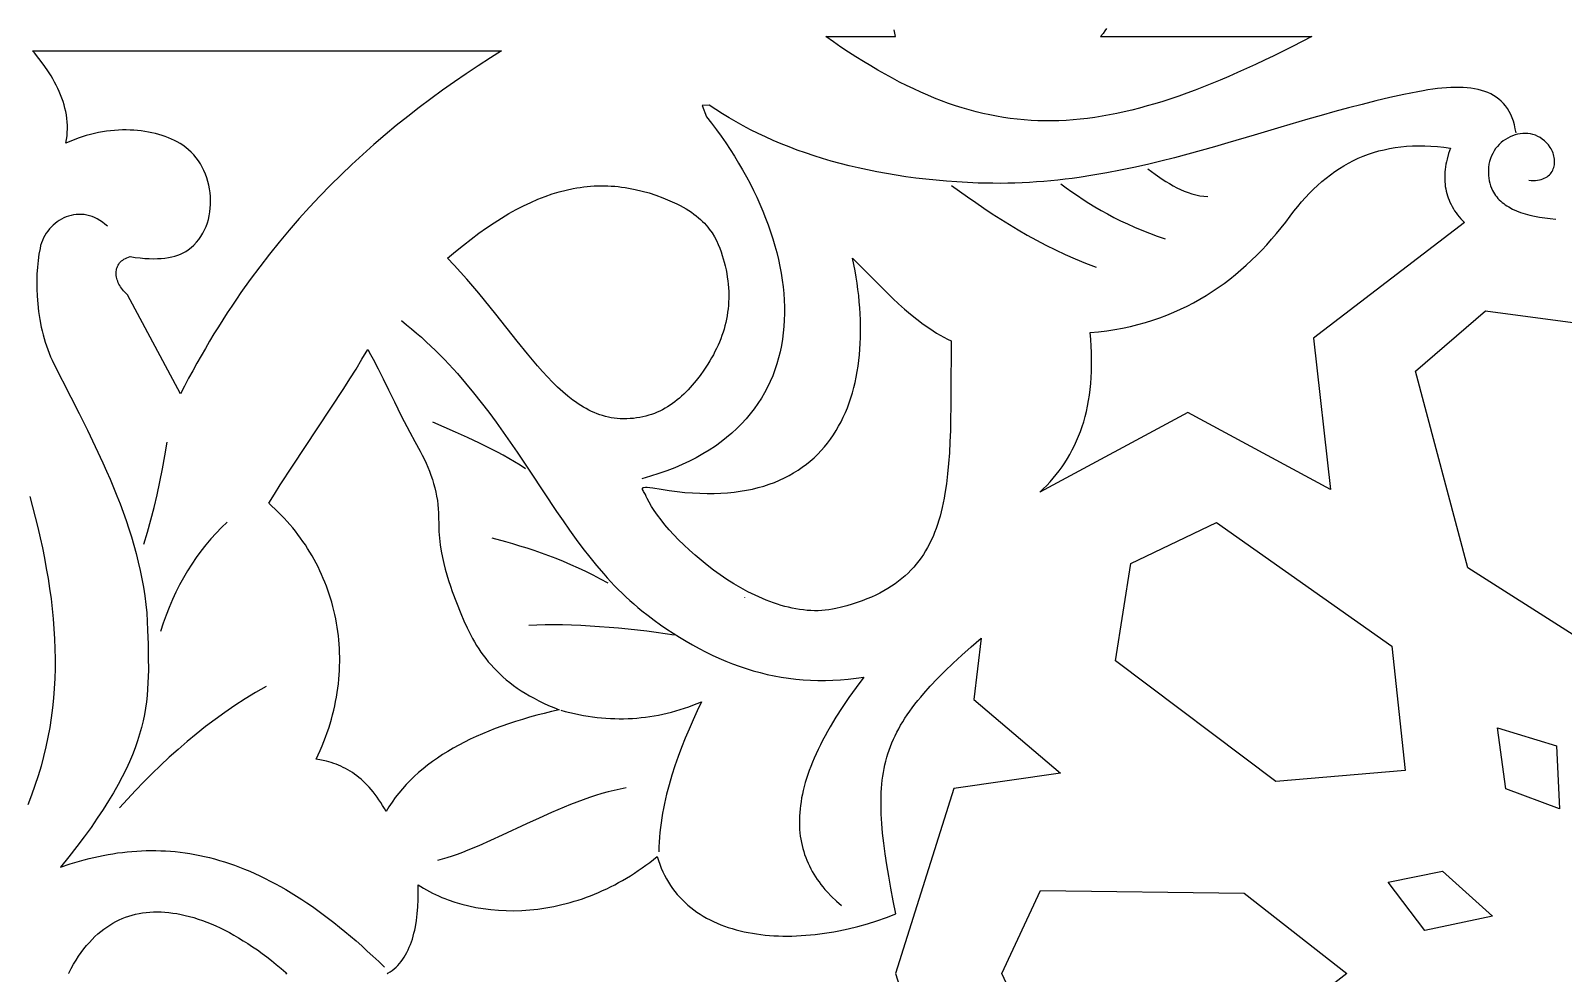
# Model space of a CAD drawing. Extents: x -332 to 348, y -263 to 352.
# Drawn here: x 213.25 to 258.64, y -175.33 to -147.4 of the extents above; entities that cross this region are included whole.
import ezdxf

# ---------------------------------------------------------------- set-up
doc = ezdxf.new("R2010")
doc.units = 0
doc.layers.add('LAYER_1', color=18, linetype='CONTINUOUS')
doc.layers.add('LAYER_2', color=174, linetype='CONTINUOUS')

msp = doc.modelspace()

# ---------------------------------------------------------------- linework, layer by layer
at = {"layer": 'LAYER_1'}
for points in [[(245.116, -147.338), (245.064, -147.411), (245.009, -147.483), (244.932, -147.577), (251.195, -147.577), (250.622, -147.87), (250.065, -148.146), (249.792, -148.277), (249.523, -148.403), (249.258, -148.526), (248.996, -148.643), (248.737, -148.756), (248.482, -148.865), (248.23, -148.969), (247.981, -149.068), (247.735, -149.163), (247.492, -149.253), (247.252, -149.339), (247.014, -149.42), (246.779, -149.497), (246.546, -149.568), (246.316, -149.635), (246.088, -149.698), (245.863, -149.755), (245.639, -149.808), (245.418, -149.857), (245.198, -149.9), (244.98, -149.939), (244.764, -149.973), (244.549, -150.002), (244.336, -150.026), (244.124, -150.046), (243.914, -150.06), (243.705, -150.07), (243.496, -150.075), (243.289, -150.075), (243.083, -150.07), (242.877, -150.061), (242.672, -150.046), (242.468, -150.026), (242.264, -150.002), (242.06, -149.972), (241.857, -149.938), (241.654, -149.898), (241.451, -149.854), (241.248, -149.804), (241.045, -149.75), (240.841, -149.69), (240.637, -149.626), (240.433, -149.556), (240.228, -149.481), (240.023, -149.401), (239.817, -149.316), (239.61, -149.225), (239.402, -149.13), (239.193, -149.029), (238.983, -148.924), (238.771, -148.813), (238.559, -148.696), (238.345, -148.575), (238.129, -148.448), (237.912, -148.316), (237.692, -148.179), (237.471, -148.036), (237.248, -147.889), (237.023, -147.735), (236.796, -147.577), (238.862, -147.577), (238.839, -147.474), (238.821, -147.378)], [(213.224, -161.21), (213.307, -161.515), (213.387, -161.82), (213.461, -162.125), (213.532, -162.428), (213.598, -162.731), (213.66, -163.034), (213.716, -163.335), (213.767, -163.636), (213.814, -163.936), (213.855, -164.235), (213.89, -164.533), (213.919, -164.831), (213.943, -165.127), (213.96, -165.423), (213.972, -165.718), (213.976, -166.012), (213.975, -166.306), (213.966, -166.598), (213.951, -166.89), (213.929, -167.181), (213.899, -167.471), (213.862, -167.761), (213.817, -168.05), (213.765, -168.338), (213.704, -168.626), (213.636, -168.913), (213.559, -169.199), (213.474, -169.485), (213.38, -169.771), (213.277, -170.057), (213.164, -170.342)], [(223.814, -175.339), (223.823, -175.334), (223.814, -175.329), (223.831, -175.329), (223.896, -175.29), (223.957, -175.247), (224.016, -175.2), (224.072, -175.15), (224.126, -175.097), (224.177, -175.04), (224.226, -174.981), (224.272, -174.918), (224.315, -174.853), (224.357, -174.784), (224.396, -174.713), (224.432, -174.639), (224.466, -174.562), (224.498, -174.483), (224.528, -174.401), (224.555, -174.317), (224.581, -174.231), (224.604, -174.142), (224.625, -174.051), (224.644, -173.958), (224.676, -173.766), (224.7, -173.567), (224.716, -173.361), (224.725, -173.149), (224.727, -172.931), (224.723, -172.708), (224.804, -172.761), (224.888, -172.812), (224.973, -172.862), (225.06, -172.909), (225.149, -172.955), (225.24, -173), (225.332, -173.042), (225.425, -173.082), (225.521, -173.121), (225.617, -173.158), (225.815, -173.225), (226.018, -173.285), (226.226, -173.337), (226.439, -173.381), (226.656, -173.417), (226.877, -173.445), (227.102, -173.464), (227.33, -173.475), (227.561, -173.477), (227.794, -173.47), (228.03, -173.454), (228.267, -173.429), (228.506, -173.395), (228.626, -173.374), (228.746, -173.351), (228.867, -173.326), (228.987, -173.298), (229.108, -173.268), (229.228, -173.235), (229.349, -173.2), (229.47, -173.162), (229.59, -173.122), (229.711, -173.08), (229.831, -173.035), (229.951, -172.987), (230.071, -172.937), (230.19, -172.884), (230.31, -172.829), (230.428, -172.771), (230.547, -172.711), (230.665, -172.647), (230.782, -172.582), (230.899, -172.513), (231.015, -172.442), (231.131, -172.368), (231.245, -172.291), (231.36, -172.212), (231.473, -172.13), (231.585, -172.045), (231.697, -171.957), (231.808, -171.867), (231.844, -171.986), (231.883, -172.101), (231.927, -172.214), (231.974, -172.323), (232.025, -172.428), (232.079, -172.531), (232.137, -172.63), (232.198, -172.727), (232.263, -172.82), (232.331, -172.909), (232.401, -172.996), (232.476, -173.08), (232.553, -173.16), (232.633, -173.238), (232.716, -173.312), (232.801, -173.384), (232.89, -173.452), (232.981, -173.517), (233.075, -173.579), (233.171, -173.639), (233.27, -173.695), (233.372, -173.749), (233.475, -173.799), (233.581, -173.847), (233.689, -173.892), (233.8, -173.933), (233.912, -173.972), (234.026, -174.009), (234.142, -174.042), (234.26, -174.072), (234.38, -174.1), (234.502, -174.125), (234.625, -174.148), (234.75, -174.167), (234.876, -174.184), (235.003, -174.198), (235.132, -174.21), (235.263, -174.218), (235.394, -174.225), (235.527, -174.228), (235.661, -174.229), (235.795, -174.228), (235.931, -174.223), (236.068, -174.217), (236.205, -174.207), (236.343, -174.196), (236.482, -174.181), (236.621, -174.165), (236.761, -174.145), (236.901, -174.124), (237.042, -174.1), (237.183, -174.073), (237.324, -174.044), (237.465, -174.013), (237.748, -173.944), (238.031, -173.865), (238.313, -173.777), (238.593, -173.68), (238.872, -173.574), (238.796, -173.184), (238.726, -172.812), (238.663, -172.456), (238.606, -172.115), (238.557, -171.79), (238.516, -171.478), (238.482, -171.179), (238.457, -170.892), (238.441, -170.617), (238.434, -170.352), (238.434, -170.224), (238.437, -170.097), (238.442, -169.973), (238.45, -169.85), (238.46, -169.73), (238.473, -169.612), (238.488, -169.495), (238.507, -169.38), (238.528, -169.266), (238.552, -169.154), (238.579, -169.043), (238.608, -168.933), (238.641, -168.825), (238.677, -168.717), (238.716, -168.61), (238.758, -168.504), (238.803, -168.399), (238.851, -168.294), (238.903, -168.19), (238.958, -168.086), (239.016, -167.982), (239.078, -167.878), (239.143, -167.774), (239.212, -167.67), (239.284, -167.566), (239.36, -167.462), (239.44, -167.357), (239.523, -167.252), (239.61, -167.146), (239.701, -167.039), (239.894, -166.822), (240.103, -166.602), (240.329, -166.376), (240.57, -166.144), (240.829, -165.905), (241.105, -165.658), (241.399, -165.403), (241.186, -167.222), (243.751, -169.399), (240.587, -169.859), (238.866, -175.334), (240.587, -180.81)], [(214.382, -175.341), (214.379, -175.334), (214.382, -175.328), (214.452, -175.193), (214.524, -175.065), (214.598, -174.942), (214.673, -174.825), (214.751, -174.714), (214.829, -174.609), (214.909, -174.51), (214.99, -174.416), (215.073, -174.327), (215.157, -174.244), (215.242, -174.166), (215.328, -174.093), (215.415, -174.024), (215.504, -173.961), (215.593, -173.902), (215.684, -173.847), (215.776, -173.797), (215.87, -173.751), (215.965, -173.709), (216.061, -173.671), (216.158, -173.638), (216.258, -173.608), (216.358, -173.583), (216.461, -173.561), (216.565, -173.543), (216.671, -173.529), (216.779, -173.52), (216.888, -173.514), (217, -173.512), (217.113, -173.514), (217.228, -173.521), (217.345, -173.531), (217.463, -173.546), (217.583, -173.565), (217.705, -173.588), (217.829, -173.616), (217.954, -173.647), (218.08, -173.683), (218.208, -173.724), (218.337, -173.768), (218.468, -173.817), (218.599, -173.871), (218.732, -173.928), (218.866, -173.99), (219.001, -174.057), (219.137, -174.127), (219.273, -174.203), (219.411, -174.282), (219.549, -174.366), (219.687, -174.454), (219.826, -174.546), (219.965, -174.642), (220.105, -174.743), (220.245, -174.848), (220.385, -174.957), (220.526, -175.07), (220.666, -175.187), (220.807, -175.309), (220.835, -175.334), (220.807, -175.36)]]:
    msp.add_lwpolyline(points, dxfattribs=at)
for points in [[(226.866, -148.209), (226.508, -148.442), (226.153, -148.679), (225.8, -148.921), (225.45, -149.169), (225.103, -149.422), (224.759, -149.681), (224.419, -149.946), (224.081, -150.217), (223.747, -150.494), (223.416, -150.778), (223.089, -151.069), (222.765, -151.367), (222.446, -151.672), (222.13, -151.984), (221.818, -152.304), (221.51, -152.632), (221.206, -152.968), (220.907, -153.313), (220.612, -153.665), (220.322, -154.027), (220.036, -154.397), (219.755, -154.776), (219.479, -155.165), (219.343, -155.363), (219.208, -155.563), (219.074, -155.766), (218.942, -155.971), (218.81, -156.178), (218.681, -156.389), (218.552, -156.601), (218.425, -156.816), (218.299, -157.034), (218.175, -157.255), (218.052, -157.478), (217.93, -157.703), (217.81, -157.932), (217.691, -158.163), (216.119, -155.227), (216.079, -155.191), (216.042, -155.154), (216.006, -155.116), (215.973, -155.076), (215.943, -155.037), (215.915, -154.996), (215.89, -154.955), (215.867, -154.913), (215.847, -154.871), (215.829, -154.829), (215.814, -154.787), (215.802, -154.745), (215.793, -154.703), (215.787, -154.661), (215.783, -154.62), (215.782, -154.579), (215.785, -154.539), (215.79, -154.499), (215.798, -154.461), (215.809, -154.423), (215.824, -154.387), (215.841, -154.352), (215.862, -154.319), (215.886, -154.286), (215.914, -154.256), (215.944, -154.227), (215.978, -154.201), (216.016, -154.176), (216.056, -154.153), (216.101, -154.133), (216.149, -154.115), (216.2, -154.099), (216.35, -154.12), (216.493, -154.137), (216.63, -154.149), (216.761, -154.156), (216.886, -154.159), (217.005, -154.158), (217.119, -154.152), (217.227, -154.141), (217.33, -154.127), (217.428, -154.107), (217.52, -154.084), (217.608, -154.056), (217.691, -154.023), (217.769, -153.986), (217.843, -153.945), (217.913, -153.899), (218.003, -153.83), (218.086, -153.755), (218.163, -153.674), (218.233, -153.589), (218.296, -153.499), (218.353, -153.405), (218.403, -153.307), (218.447, -153.205), (218.484, -153.101), (218.516, -152.994), (218.541, -152.885), (218.559, -152.774), (218.572, -152.662), (218.579, -152.549), (218.58, -152.435), (218.575, -152.321), (218.564, -152.207), (218.548, -152.094), (218.526, -151.982), (218.498, -151.871), (218.465, -151.762), (218.427, -151.656), (218.383, -151.551), (218.333, -151.45), (218.279, -151.353), (218.219, -151.259), (218.154, -151.169), (218.085, -151.084), (218.01, -151.004), (217.93, -150.929), (217.846, -150.86), (217.757, -150.797), (217.677, -150.748), (217.595, -150.701), (217.51, -150.657), (217.422, -150.615), (217.331, -150.577), (217.238, -150.541), (217.143, -150.508), (217.045, -150.478), (216.946, -150.451), (216.844, -150.427), (216.74, -150.406), (216.635, -150.388), (216.527, -150.373), (216.418, -150.361), (216.308, -150.352), (216.196, -150.347), (216.083, -150.345), (215.968, -150.346), (215.853, -150.351), (215.736, -150.359), (215.618, -150.37), (215.5, -150.385), (215.381, -150.403), (215.262, -150.425), (215.141, -150.451), (215.021, -150.48), (214.9, -150.513), (214.779, -150.55), (214.658, -150.59), (214.537, -150.634), (214.416, -150.682), (214.296, -150.734), (214.315, -150.628), (214.329, -150.523), (214.337, -150.418), (214.341, -150.313), (214.34, -150.209), (214.334, -150.106), (214.323, -150.003), (214.309, -149.901), (214.29, -149.799), (214.267, -149.699), (214.24, -149.599), (214.21, -149.5), (214.176, -149.402), (214.139, -149.305), (214.098, -149.209), (214.055, -149.113), (214.009, -149.019), (213.96, -148.926), (213.908, -148.834), (213.855, -148.743), (213.741, -148.565), (213.62, -148.392), (213.493, -148.225), (213.361, -148.064), (213.306, -148), (227.197, -148)], [(254.536, -150.816), (254.721, -150.824), (254.91, -150.838), (255.102, -150.858), (255.298, -150.885), (255.243, -151.047), (255.198, -151.206), (255.18, -151.285), (255.164, -151.362), (255.151, -151.439), (255.141, -151.514), (255.133, -151.589), (255.129, -151.664), (255.127, -151.737), (255.127, -151.81), (255.131, -151.881), (255.137, -151.952), (255.146, -152.022), (255.157, -152.091), (255.172, -152.16), (255.189, -152.227), (255.208, -152.294), (255.231, -152.36), (255.256, -152.425), (255.284, -152.489), (255.314, -152.553), (255.348, -152.616), (255.384, -152.677), (255.422, -152.738), (255.464, -152.799), (255.508, -152.858), (255.555, -152.916), (255.605, -152.974), (255.657, -153.031), (255.712, -153.087), (251.244, -156.513), (251.741, -160.998), (247.521, -158.715), (243.137, -161.08), (243.241, -160.98), (243.342, -160.878), (243.44, -160.772), (243.535, -160.664), (243.626, -160.554), (243.713, -160.44), (243.797, -160.323), (243.878, -160.204), (243.955, -160.081), (244.028, -159.956), (244.098, -159.827), (244.164, -159.695), (244.226, -159.56), (244.284, -159.422), (244.339, -159.281), (244.389, -159.136), (244.436, -158.989), (244.478, -158.837), (244.517, -158.683), (244.551, -158.525), (244.581, -158.364), (244.607, -158.199), (244.629, -158.03), (244.646, -157.858), (244.659, -157.683), (244.668, -157.503), (244.672, -157.321), (244.672, -157.134), (244.668, -156.943), (244.658, -156.749), (244.644, -156.551), (244.626, -156.349), (244.874, -156.325), (245.117, -156.294), (245.355, -156.256), (245.589, -156.213), (245.818, -156.164), (246.043, -156.109), (246.264, -156.047), (246.48, -155.981), (246.692, -155.908), (246.899, -155.83), (247.103, -155.747), (247.303, -155.658), (247.498, -155.564), (247.69, -155.464), (247.878, -155.36), (248.062, -155.25), (248.242, -155.136), (248.419, -155.017), (248.592, -154.893), (248.762, -154.765), (248.928, -154.632), (249.091, -154.494), (249.251, -154.353), (249.408, -154.206), (249.561, -154.056), (249.711, -153.902), (249.859, -153.744), (250.003, -153.582), (250.145, -153.416), (250.284, -153.246), (250.42, -153.073), (250.553, -152.896), (250.663, -152.752), (250.775, -152.612), (250.888, -152.477), (251.004, -152.347), (251.121, -152.222), (251.241, -152.101), (251.363, -151.986), (251.487, -151.876), (251.614, -151.771), (251.743, -151.671), (251.874, -151.577), (252.008, -151.487), (252.144, -151.403), (252.283, -151.325), (252.425, -151.251), (252.569, -151.184), (252.717, -151.121), (252.867, -151.065), (253.019, -151.014), (253.175, -150.968), (253.334, -150.929), (253.496, -150.895), (253.661, -150.867), (253.829, -150.845), (254.001, -150.829), (254.176, -150.818), (254.354, -150.814)], [(230.242, -151.998), (230.344, -152.001), (230.446, -152.006), (230.547, -152.013), (230.649, -152.023), (230.751, -152.035), (230.853, -152.049), (230.954, -152.065), (231.158, -152.105), (231.362, -152.154), (231.566, -152.212), (231.77, -152.28), (231.976, -152.356), (232.182, -152.442), (232.388, -152.537), (232.484, -152.584), (232.575, -152.633), (232.662, -152.683), (232.744, -152.733), (232.822, -152.785), (232.895, -152.838), (232.965, -152.891), (233.031, -152.945), (233.092, -153), (233.151, -153.055), (233.205, -153.111), (233.257, -153.167), (233.305, -153.223), (233.35, -153.28), (233.432, -153.394), (233.502, -153.508), (233.564, -153.622), (233.616, -153.735), (233.662, -153.846), (233.701, -153.956), (233.735, -154.062), (233.792, -154.265), (233.819, -154.375), (233.844, -154.485), (233.865, -154.595), (233.883, -154.703), (233.898, -154.811), (233.91, -154.918), (233.919, -155.024), (233.924, -155.129), (233.926, -155.234), (233.926, -155.338), (233.922, -155.441), (233.915, -155.544), (233.905, -155.646), (233.893, -155.747), (233.877, -155.848), (233.858, -155.948), (233.837, -156.047), (233.812, -156.146), (233.785, -156.244), (233.755, -156.341), (233.723, -156.438), (233.687, -156.534), (233.649, -156.629), (233.608, -156.724), (233.564, -156.818), (233.518, -156.912), (233.469, -157.005), (233.417, -157.097), (233.363, -157.189), (233.307, -157.281), (233.186, -157.462), (233.074, -157.617), (232.96, -157.765), (232.842, -157.907), (232.721, -158.043), (232.595, -158.17), (232.53, -158.231), (232.464, -158.289), (232.397, -158.346), (232.328, -158.4), (232.258, -158.451), (232.187, -158.501), (232.114, -158.548), (232.04, -158.592), (231.964, -158.634), (231.886, -158.672), (231.806, -158.709), (231.725, -158.742), (231.642, -158.772), (231.557, -158.8), (231.47, -158.824), (231.381, -158.845), (231.29, -158.864), (231.197, -158.878), (231.102, -158.89), (231.005, -158.898), (230.905, -158.902), (230.803, -158.903), (230.713, -158.901), (230.623, -158.894), (230.535, -158.884), (230.447, -158.871), (230.361, -158.854), (230.275, -158.834), (230.191, -158.81), (230.107, -158.783), (230.024, -158.753), (229.942, -158.72), (229.861, -158.683), (229.781, -158.644), (229.701, -158.602), (229.622, -158.557), (229.543, -158.509), (229.465, -158.458), (229.388, -158.405), (229.311, -158.349), (229.158, -158.23), (229.007, -158.101), (228.856, -157.963), (228.707, -157.817), (228.558, -157.663), (228.409, -157.501), (228.261, -157.333), (228.111, -157.158), (227.961, -156.977), (227.657, -156.601), (227.026, -155.803), (226.693, -155.39), (226.522, -155.182), (226.346, -154.974), (226.166, -154.765), (225.982, -154.558), (225.792, -154.352), (225.597, -154.147), (225.833, -153.947), (226.067, -153.757), (226.297, -153.577), (226.525, -153.407), (226.751, -153.247), (226.975, -153.096), (227.196, -152.955), (227.416, -152.824), (227.633, -152.703), (227.849, -152.592), (228.063, -152.49), (228.276, -152.398), (228.487, -152.315), (228.697, -152.242), (228.906, -152.179), (229.113, -152.125), (229.32, -152.081), (229.423, -152.062), (229.526, -152.046), (229.629, -152.032), (229.731, -152.021), (229.834, -152.012), (229.936, -152.005), (230.038, -152), (230.14, -151.998)], [(237.939, -154.494), (238.277, -154.837), (238.614, -155.174), (238.784, -155.338), (238.956, -155.498), (239.131, -155.655), (239.31, -155.807), (239.494, -155.955), (239.683, -156.096), (239.878, -156.232), (239.979, -156.297), (240.081, -156.361), (240.185, -156.423), (240.291, -156.483), (240.4, -156.541), (240.51, -156.597), (240.506, -158.176), (240.503, -158.545), (240.497, -158.903), (240.488, -159.251), (240.475, -159.589), (240.458, -159.916), (240.435, -160.232), (240.407, -160.538), (240.371, -160.834), (240.328, -161.119), (240.303, -161.258), (240.277, -161.393), (240.248, -161.527), (240.216, -161.658), (240.183, -161.786), (240.146, -161.911), (240.107, -162.034), (240.066, -162.154), (240.021, -162.271), (239.974, -162.386), (239.924, -162.499), (239.87, -162.608), (239.814, -162.715), (239.754, -162.819), (239.691, -162.921), (239.624, -163.02), (239.554, -163.116), (239.48, -163.21), (239.403, -163.301), (239.321, -163.389), (239.236, -163.475), (239.147, -163.558), (239.053, -163.638), (238.956, -163.716), (238.854, -163.791), (238.748, -163.864), (238.637, -163.933), (238.522, -164), (238.403, -164.065), (238.278, -164.126), (238.149, -164.185), (238.015, -164.242), (237.875, -164.295), (237.731, -164.346), (237.581, -164.395), (237.427, -164.44), (237.266, -164.483), (237.101, -164.523), (236.996, -164.545), (236.891, -164.562), (236.784, -164.575), (236.677, -164.584), (236.57, -164.589), (236.461, -164.589), (236.353, -164.586), (236.244, -164.579), (236.134, -164.568), (236.024, -164.553), (235.915, -164.535), (235.804, -164.514), (235.694, -164.489), (235.584, -164.461), (235.474, -164.43), (235.364, -164.396), (235.254, -164.359), (235.144, -164.319), (235.035, -164.276), (234.926, -164.231), (234.817, -164.183), (234.709, -164.133), (234.495, -164.027), (234.284, -163.912), (234.076, -163.789), (233.871, -163.66), (233.672, -163.526), (233.477, -163.386), (233.287, -163.242), (233.104, -163.095), (232.927, -162.945), (232.758, -162.794), (232.596, -162.642), (232.442, -162.49), (232.297, -162.339), (232.161, -162.189), (232.035, -162.042), (231.919, -161.899), (231.813, -161.759), (231.72, -161.625), (231.638, -161.497), (231.568, -161.375), (231.511, -161.261), (231.483, -161.202), (231.455, -161.149), (231.405, -161.062), (231.386, -161.027), (231.373, -160.997), (231.368, -160.973), (231.369, -160.963), (231.373, -160.955), (231.379, -160.947), (231.388, -160.942), (231.415, -160.934), (231.456, -160.931), (231.512, -160.933), (231.585, -160.94), (231.677, -160.953), (231.921, -160.991), (232.162, -161.028), (232.397, -161.059), (232.627, -161.082), (232.851, -161.1), (233.07, -161.111), (233.283, -161.116), (233.49, -161.115), (233.693, -161.107), (233.89, -161.094), (234.081, -161.075), (234.267, -161.05), (234.448, -161.02), (234.624, -160.984), (234.795, -160.942), (234.96, -160.895), (235.121, -160.843), (235.276, -160.786), (235.426, -160.724), (235.572, -160.657), (235.712, -160.585), (235.847, -160.508), (235.978, -160.427), (236.104, -160.341), (236.225, -160.25), (236.341, -160.156), (236.453, -160.057), (236.559, -159.954), (236.662, -159.847), (236.759, -159.736), (236.852, -159.621), (236.941, -159.502), (237.025, -159.38), (237.105, -159.254), (237.18, -159.125), (237.251, -158.992), (237.318, -158.857), (237.38, -158.718), (237.438, -158.576), (237.492, -158.431), (237.542, -158.283), (237.588, -158.133), (237.63, -157.979), (237.667, -157.824), (237.701, -157.666), (237.73, -157.505), (237.756, -157.343), (237.778, -157.178), (237.796, -157.011), (237.81, -156.842), (237.82, -156.672), (237.827, -156.499), (237.83, -156.326), (237.83, -156.15), (237.825, -155.973), (237.818, -155.795), (237.806, -155.615), (237.791, -155.435), (237.773, -155.253), (237.751, -155.071), (237.726, -154.887), (237.698, -154.703), (237.666, -154.518), (237.632, -154.333), (237.593, -154.147)], [(259.214, -156.091), (260.747, -161.907), (258.929, -165.302), (255.816, -163.32), (254.265, -157.495), (256.34, -155.704)], [(223.316, -156.995), (223.394, -157.136), (223.543, -157.42), (223.689, -157.717), (223.845, -158.04), (224.022, -158.404), (224.229, -158.819), (224.48, -159.301), (224.625, -159.571), (224.784, -159.862), (224.846, -159.977), (224.904, -160.094), (224.96, -160.213), (225.012, -160.333), (225.061, -160.454), (225.106, -160.577), (225.148, -160.701), (225.186, -160.825), (225.219, -160.949), (225.249, -161.074), (225.275, -161.199), (225.296, -161.323), (225.312, -161.447), (225.324, -161.57), (225.331, -161.692), (225.332, -161.813), (225.335, -162.031), (225.344, -162.242), (225.361, -162.444), (225.383, -162.639), (225.411, -162.827), (225.445, -163.01), (225.484, -163.187), (225.528, -163.36), (225.575, -163.529), (225.627, -163.695), (225.682, -163.859), (225.739, -164.021), (225.862, -164.344), (225.991, -164.669), (226.081, -164.887), (226.179, -165.1), (226.284, -165.31), (226.339, -165.413), (226.398, -165.515), (226.458, -165.616), (226.522, -165.715), (226.588, -165.814), (226.657, -165.911), (226.73, -166.006), (226.805, -166.1), (226.885, -166.193), (226.967, -166.285), (227.054, -166.375), (227.144, -166.463), (227.239, -166.55), (227.338, -166.635), (227.441, -166.719), (227.548, -166.801), (227.661, -166.882), (227.778, -166.96), (227.9, -167.037), (228.027, -167.112), (228.16, -167.185), (228.298, -167.257), (228.441, -167.326), (228.59, -167.394), (228.745, -167.459), (228.907, -167.523), (228.68, -167.575), (228.458, -167.63), (228.239, -167.687), (228.024, -167.746), (227.813, -167.808), (227.606, -167.873), (227.403, -167.94), (227.204, -168.009), (227.009, -168.081), (226.818, -168.156), (226.631, -168.234), (226.449, -168.314), (226.271, -168.397), (226.097, -168.483), (225.928, -168.571), (225.763, -168.663), (225.603, -168.757), (225.447, -168.854), (225.296, -168.954), (225.149, -169.058), (225.008, -169.164), (224.871, -169.273), (224.739, -169.385), (224.612, -169.501), (224.49, -169.619), (224.372, -169.741), (224.26, -169.866), (224.153, -169.994), (224.051, -170.126), (223.955, -170.261), (223.863, -170.399), (223.777, -170.541), (223.726, -170.448), (223.674, -170.359), (223.621, -170.273), (223.566, -170.19), (223.511, -170.11), (223.455, -170.034), (223.398, -169.96), (223.34, -169.89), (223.281, -169.822), (223.222, -169.758), (223.161, -169.696), (223.1, -169.638), (223.037, -169.582), (222.974, -169.528), (222.91, -169.478), (222.845, -169.43), (222.779, -169.385), (222.713, -169.342), (222.646, -169.302), (222.578, -169.265), (222.509, -169.23), (222.44, -169.197), (222.37, -169.167), (222.299, -169.139), (222.227, -169.113), (222.155, -169.089), (222.009, -169.048), (221.86, -169.016), (221.709, -168.991), (221.77, -168.86), (221.829, -168.729), (221.885, -168.597), (221.938, -168.466), (221.988, -168.334), (222.035, -168.202), (222.079, -168.07), (222.12, -167.938), (222.158, -167.806), (222.194, -167.674), (222.227, -167.541), (222.257, -167.409), (222.284, -167.277), (222.308, -167.146), (222.33, -167.014), (222.348, -166.882), (222.365, -166.751), (222.378, -166.62), (222.389, -166.489), (222.396, -166.359), (222.402, -166.229), (222.404, -166.099), (222.404, -165.97), (222.402, -165.841), (222.396, -165.712), (222.388, -165.585), (222.378, -165.457), (222.365, -165.33), (222.349, -165.204), (222.331, -165.078), (222.31, -164.954), (222.287, -164.829), (222.261, -164.706), (222.233, -164.583), (222.202, -164.461), (222.169, -164.34), (222.133, -164.22), (222.095, -164.1), (222.055, -163.982), (222.012, -163.864), (221.967, -163.747), (221.919, -163.632), (221.869, -163.517), (221.817, -163.404), (221.762, -163.291), (221.705, -163.18), (221.646, -163.07), (221.585, -162.961), (221.521, -162.853), (221.455, -162.747), (221.387, -162.642), (221.316, -162.538), (221.243, -162.435), (221.168, -162.334), (221.091, -162.234), (221.012, -162.136), (220.931, -162.039), (220.847, -161.944), (220.762, -161.85), (220.674, -161.758), (220.584, -161.668), (220.492, -161.579), (220.398, -161.492), (220.302, -161.406), (220.47, -161.136), (220.643, -160.862), (221.004, -160.306), (221.761, -159.167), (222.144, -158.589), (222.522, -158.009), (222.706, -157.719), (222.887, -157.429), (223.063, -157.14), (223.233, -156.852)], [(253.565, -165.636), (253.952, -169.326), (250.125, -169.651), (245.379, -166.07), (245.833, -163.191), (248.365, -161.975)], [(258.435, -168.593), (258.525, -170.459), (256.939, -169.864), (256.688, -168.055)], [(256.539, -173.64), (254.543, -174.062), (253.451, -172.635), (255.061, -172.306)], [(249.184, -172.957), (252.23, -175.334), (249.184, -177.711), (243.16, -177.785), (242.012, -175.334), (243.16, -172.884)]]:
    msp.add_lwpolyline(points, close=True, dxfattribs=at)
at = {"layer": 'LAYER_2'}
for points in [[(257.239, -150.433), (257.218, -150.311), (257.191, -150.195), (257.16, -150.086), (257.123, -149.983), (257.082, -149.886), (257.035, -149.795), (256.984, -149.711), (256.927, -149.632), (256.866, -149.56), (256.801, -149.492), (256.73, -149.431), (256.656, -149.375), (256.576, -149.324), (256.493, -149.278), (256.405, -149.238), (256.313, -149.202), (256.217, -149.171), (256.117, -149.145), (256.013, -149.124), (255.905, -149.107), (255.793, -149.094), (255.678, -149.086), (255.559, -149.082), (255.436, -149.082), (255.31, -149.086), (255.18, -149.093), (255.047, -149.104), (254.911, -149.119), (254.772, -149.137), (254.63, -149.159), (254.485, -149.184), (254.336, -149.211), (253.917, -149.297), (253.502, -149.388), (253.09, -149.485), (252.681, -149.587), (252.275, -149.693), (251.872, -149.802), (251.471, -149.914), (251.072, -150.029), (250.278, -150.262), (249.488, -150.498), (248.701, -150.731), (248.307, -150.845), (247.913, -150.957), (247.518, -151.066), (247.122, -151.17), (246.725, -151.271), (246.326, -151.367), (245.925, -151.457), (245.523, -151.541), (245.117, -151.619), (244.709, -151.689), (244.298, -151.751), (244.091, -151.779), (243.884, -151.805), (243.675, -151.829), (243.465, -151.85), (243.255, -151.869), (243.043, -151.885), (242.831, -151.899), (242.617, -151.91), (242.402, -151.918), (242.186, -151.924), (241.969, -151.927), (241.75, -151.926), (241.53, -151.923), (241.309, -151.917), (240.992, -151.903), (240.679, -151.885), (240.369, -151.863), (240.064, -151.836), (239.762, -151.805), (239.464, -151.77), (239.17, -151.73), (238.88, -151.686), (238.594, -151.638), (238.312, -151.586), (238.034, -151.53), (237.76, -151.47), (237.489, -151.406), (237.223, -151.338), (236.962, -151.266), (236.704, -151.19), (236.45, -151.11), (236.201, -151.027), (235.955, -150.939), (235.714, -150.848), (235.477, -150.753), (235.245, -150.655), (235.016, -150.553), (234.792, -150.447), (234.573, -150.338), (234.357, -150.225), (234.146, -150.109), (233.94, -149.989), (233.738, -149.866), (233.54, -149.74), (233.347, -149.61), (233.137, -149.62), (233.269, -149.953), (233.418, -150.144), (233.562, -150.337), (233.702, -150.532), (233.838, -150.728), (233.969, -150.926), (234.096, -151.125), (234.217, -151.325), (234.335, -151.526), (234.447, -151.729), (234.555, -151.932), (234.657, -152.135), (234.755, -152.34), (234.847, -152.544), (234.935, -152.749), (235.017, -152.955), (235.094, -153.16), (235.165, -153.365), (235.231, -153.571), (235.292, -153.775), (235.346, -153.98), (235.396, -154.184), (235.439, -154.387), (235.477, -154.59), (235.508, -154.792), (235.534, -154.992), (235.554, -155.192), (235.567, -155.39), (235.575, -155.587), (235.576, -155.783), (235.571, -155.976), (235.559, -156.168), (235.541, -156.359), (235.516, -156.547), (235.485, -156.733), (235.447, -156.917), (235.402, -157.099), (235.35, -157.278), (235.291, -157.455), (235.226, -157.629), (235.153, -157.8), (235.073, -157.968), (234.986, -158.133), (234.891, -158.295), (234.789, -158.453), (234.68, -158.609), (234.563, -158.76), (234.439, -158.908), (234.307, -159.052), (234.167, -159.193), (234.019, -159.329), (233.863, -159.461), (233.7, -159.589), (233.528, -159.712), (233.348, -159.831), (233.16, -159.945), (232.964, -160.055), (232.76, -160.159), (232.547, -160.259), (232.325, -160.353), (232.095, -160.442), (231.856, -160.526), (231.609, -160.604), (231.353, -160.677)], [(257.62, -151.832), (257.689, -151.838), (257.755, -151.84), (257.817, -151.838), (257.876, -151.832), (257.931, -151.823), (257.983, -151.811), (258.032, -151.795), (258.077, -151.777), (258.119, -151.755), (258.158, -151.731), (258.194, -151.705), (258.227, -151.676), (258.256, -151.644), (258.282, -151.611), (258.306, -151.576), (258.326, -151.54), (258.343, -151.501), (258.357, -151.462), (258.368, -151.421), (258.376, -151.38), (258.381, -151.337), (258.383, -151.294), (258.383, -151.25), (258.379, -151.206), (258.373, -151.162), (258.364, -151.117), (258.352, -151.073), (258.337, -151.029), (258.319, -150.986), (258.299, -150.943), (258.277, -150.901), (258.251, -150.86), (258.198, -150.788), (258.142, -150.722), (258.081, -150.664), (258.018, -150.614), (257.951, -150.57), (257.882, -150.534), (257.812, -150.504), (257.739, -150.481), (257.665, -150.464), (257.59, -150.454), (257.514, -150.45), (257.438, -150.452), (257.362, -150.46), (257.287, -150.473), (257.212, -150.493), (257.138, -150.518), (257.066, -150.548), (256.996, -150.584), (256.929, -150.624), (256.863, -150.67), (256.801, -150.72), (256.743, -150.775), (256.687, -150.834), (256.636, -150.898), (256.59, -150.966), (256.548, -151.038), (256.512, -151.113), (256.481, -151.193), (256.456, -151.276), (256.437, -151.363), (256.425, -151.453), (256.42, -151.546), (256.421, -151.623), (256.426, -151.699), (256.435, -151.775), (256.448, -151.85), (256.466, -151.924), (256.488, -151.996), (256.514, -152.067), (256.546, -152.136), (256.572, -152.186), (256.602, -152.235), (256.634, -152.282), (256.668, -152.327), (256.705, -152.371), (256.744, -152.412), (256.785, -152.452), (256.828, -152.49), (256.874, -152.527), (256.922, -152.562), (256.972, -152.596), (257.024, -152.627), (257.133, -152.687), (257.251, -152.74), (257.375, -152.788), (257.507, -152.831), (257.645, -152.868), (257.788, -152.901), (257.938, -152.929), (258.093, -152.952), (258.252, -152.972), (258.416, -152.988)], [(246.34, -151.501), (246.55, -151.654), (246.763, -151.8), (246.87, -151.87), (246.977, -151.936), (247.085, -151.998), (247.195, -152.057), (247.305, -152.11), (247.416, -152.159), (247.528, -152.202), (247.642, -152.238), (247.756, -152.269), (247.873, -152.292), (247.991, -152.307), (248.11, -152.315)], [(240.518, -151.989), (240.996, -152.329), (241.238, -152.497), (241.482, -152.664), (241.73, -152.828), (241.982, -152.99), (242.238, -153.15), (242.498, -153.306), (242.764, -153.459), (243.035, -153.609), (243.313, -153.754), (243.597, -153.896), (243.888, -154.033), (244.187, -154.166), (244.494, -154.293), (244.809, -154.415)], [(243.759, -151.945), (243.92, -152.061), (244.083, -152.176), (244.25, -152.29), (244.419, -152.402), (244.593, -152.512), (244.77, -152.621), (244.952, -152.728), (245.139, -152.832), (245.331, -152.935), (245.529, -153.034), (245.732, -153.131), (245.941, -153.226), (246.158, -153.317), (246.381, -153.405), (246.611, -153.49), (246.85, -153.572)], [(215.524, -153.198), (215.451, -153.132), (215.376, -153.074), (215.301, -153.023), (215.224, -152.979), (215.147, -152.941), (215.069, -152.91), (214.991, -152.885), (214.912, -152.867), (214.834, -152.854), (214.756, -152.848), (214.678, -152.847), (214.601, -152.851), (214.525, -152.861), (214.45, -152.876), (214.377, -152.897), (214.305, -152.922), (214.234, -152.952), (214.166, -152.986), (214.1, -153.025), (214.036, -153.068), (213.974, -153.115), (213.916, -153.166), (213.86, -153.221), (213.808, -153.279), (213.759, -153.341), (213.714, -153.405), (213.672, -153.473), (213.635, -153.544), (213.601, -153.618), (213.573, -153.694), (213.548, -153.773), (213.529, -153.854), (213.497, -154.029), (213.472, -154.215), (213.452, -154.412), (213.439, -154.617), (213.433, -154.83), (213.435, -155.049), (213.444, -155.272), (213.461, -155.499), (213.487, -155.728), (213.522, -155.957), (213.566, -156.185), (213.592, -156.299), (213.62, -156.412), (213.65, -156.524), (213.684, -156.635), (213.719, -156.745), (213.758, -156.853), (213.799, -156.96), (213.843, -157.065), (213.89, -157.168), (213.939, -157.27), (214.443, -158.258), (214.69, -158.749), (214.932, -159.237), (215.166, -159.723), (215.391, -160.209), (215.499, -160.452), (215.605, -160.695), (215.707, -160.939), (215.805, -161.182), (215.9, -161.425), (215.991, -161.669), (216.078, -161.914), (216.16, -162.159), (216.238, -162.405), (216.31, -162.651), (216.378, -162.898), (216.44, -163.146), (216.497, -163.395), (216.548, -163.644), (216.592, -163.895), (216.631, -164.147), (216.663, -164.401), (216.688, -164.655), (216.706, -164.911), (216.717, -165.169), (216.728, -165.576), (216.736, -165.968), (216.737, -166.35), (216.733, -166.539), (216.726, -166.726), (216.714, -166.913), (216.699, -167.099), (216.678, -167.286), (216.651, -167.474), (216.619, -167.664), (216.58, -167.855), (216.534, -168.049), (216.48, -168.245), (216.417, -168.445), (216.346, -168.649), (216.266, -168.857), (216.176, -169.07), (216.076, -169.288), (215.964, -169.513), (215.842, -169.743), (215.707, -169.981), (215.56, -170.226), (215.4, -170.479), (215.226, -170.74), (215.039, -171.01), (214.836, -171.289), (214.619, -171.578), (214.386, -171.877), (214.137, -172.188), (214.418, -172.094), (214.7, -172.009), (214.84, -171.97), (214.981, -171.934), (215.122, -171.9), (215.262, -171.868), (215.403, -171.839), (215.544, -171.813), (215.685, -171.789), (215.826, -171.767), (215.967, -171.749), (216.109, -171.733), (216.25, -171.719), (216.392, -171.709), (216.534, -171.701), (216.676, -171.696), (216.819, -171.694), (216.961, -171.695), (217.104, -171.699), (217.247, -171.706), (217.391, -171.715), (217.535, -171.728), (217.679, -171.744), (217.823, -171.763), (217.968, -171.785), (218.113, -171.811), (218.259, -171.839), (218.405, -171.871), (218.551, -171.906), (218.698, -171.945), (218.845, -171.986), (218.993, -172.032), (219.141, -172.08), (219.29, -172.132), (219.44, -172.188), (219.589, -172.247), (219.74, -172.31), (219.891, -172.377), (220.042, -172.447), (220.195, -172.52), (220.347, -172.598), (220.501, -172.679), (220.655, -172.764), (220.81, -172.853), (220.965, -172.946), (221.121, -173.043), (221.278, -173.143), (221.435, -173.248), (221.594, -173.357), (221.753, -173.469), (221.913, -173.586), (222.073, -173.707), (222.235, -173.832), (222.397, -173.961), (222.56, -174.095), (222.724, -174.233), (222.889, -174.375), (223.055, -174.521), (223.222, -174.672), (223.389, -174.827), (223.558, -174.987), (223.727, -175.151)], [(224.23, -155.992), (224.383, -156.114), (224.533, -156.237), (224.68, -156.362), (224.825, -156.489), (224.966, -156.618), (225.106, -156.749), (225.242, -156.881), (225.376, -157.015), (225.508, -157.15), (225.637, -157.286), (225.765, -157.424), (225.89, -157.563), (226.133, -157.845), (226.369, -158.13), (226.598, -158.419), (226.821, -158.711), (227.037, -159.005), (227.249, -159.3), (227.455, -159.596), (227.658, -159.893), (228.055, -160.485), (228.443, -161.07), (228.827, -161.645), (229.02, -161.927), (229.214, -162.204), (229.409, -162.476), (229.607, -162.742), (229.808, -163.001), (230.013, -163.254), (230.221, -163.499), (230.327, -163.618), (230.435, -163.736), (230.544, -163.851), (230.654, -163.964), (230.765, -164.074), (230.879, -164.182), (230.994, -164.287), (231.111, -164.39), (231.229, -164.49), (231.35, -164.588), (231.534, -164.73), (231.718, -164.869), (231.904, -165.003), (232.092, -165.132), (232.28, -165.257), (232.47, -165.378), (232.66, -165.493), (232.853, -165.604), (233.046, -165.71), (233.241, -165.811), (233.437, -165.907), (233.635, -165.997), (233.834, -166.082), (234.035, -166.162), (234.237, -166.236), (234.44, -166.305), (234.645, -166.367), (234.852, -166.424), (235.06, -166.476), (235.27, -166.521), (235.482, -166.559), (235.695, -166.592), (235.91, -166.618), (236.127, -166.638), (236.345, -166.652), (236.565, -166.658), (236.787, -166.658), (237.011, -166.652), (237.237, -166.638), (237.464, -166.617), (237.694, -166.589), (237.925, -166.554), (237.694, -166.863), (237.48, -167.165), (237.281, -167.46), (237.097, -167.747), (236.929, -168.027), (236.851, -168.165), (236.776, -168.301), (236.706, -168.435), (236.638, -168.567), (236.575, -168.697), (236.515, -168.826), (236.458, -168.954), (236.406, -169.079), (236.356, -169.203), (236.31, -169.325), (236.268, -169.446), (236.229, -169.565), (236.193, -169.683), (236.161, -169.799), (236.132, -169.913), (236.107, -170.026), (236.084, -170.138), (236.065, -170.248), (236.049, -170.356), (236.036, -170.463), (236.027, -170.568), (236.02, -170.672), (236.017, -170.775), (236.016, -170.876), (236.019, -170.976), (236.025, -171.074), (236.033, -171.171), (236.045, -171.267), (236.059, -171.361), (236.076, -171.454), (236.096, -171.546), (236.119, -171.636), (236.144, -171.726), (236.173, -171.813), (236.204, -171.9), (236.237, -171.985), (236.274, -172.069), (236.313, -172.152), (236.354, -172.234), (236.398, -172.314), (236.444, -172.394), (236.493, -172.472), (236.545, -172.549), (236.599, -172.625), (236.655, -172.7), (236.713, -172.774), (236.774, -172.846), (236.837, -172.918), (236.97, -173.058), (237.112, -173.194), (237.263, -173.326)], [(227.904, -160.382), (227.746, -160.277), (227.584, -160.176), (227.417, -160.077), (227.248, -159.981), (227.075, -159.888), (226.9, -159.798), (226.724, -159.71), (226.546, -159.624), (226.19, -159.459), (225.838, -159.302), (225.162, -159.007)], [(216.603, -162.614), (216.711, -162.258), (216.813, -161.897), (216.908, -161.529), (216.998, -161.155), (217.081, -160.775), (217.158, -160.388), (217.229, -159.996), (217.294, -159.598)], [(219.07, -161.965), (218.904, -162.126), (218.743, -162.291), (218.588, -162.463), (218.439, -162.64), (218.295, -162.823), (218.157, -163.011), (218.025, -163.206), (217.899, -163.405), (217.779, -163.611), (217.664, -163.822), (217.555, -164.039), (217.452, -164.262), (217.354, -164.49), (217.263, -164.724), (217.177, -164.963), (217.096, -165.209)], [(230.352, -163.774), (230.132, -163.652), (229.912, -163.537), (229.691, -163.427), (229.471, -163.324), (229.251, -163.225), (229.032, -163.133), (228.814, -163.045), (228.596, -162.962), (228.38, -162.883), (228.165, -162.809), (227.952, -162.739), (227.741, -162.673), (227.533, -162.61), (227.326, -162.551), (226.922, -162.443)], [(234.406, -164.204), (234.406, -164.199)], [(232.307, -165.312), (232.045, -165.273), (231.777, -165.235), (231.504, -165.2), (231.227, -165.167), (230.947, -165.137), (230.665, -165.11), (230.383, -165.085), (230.101, -165.063), (229.821, -165.045), (229.544, -165.03), (229.271, -165.019), (229.003, -165.012), (228.741, -165.009), (228.486, -165.011), (228.24, -165.017), (228.003, -165.028)], [(220.222, -166.83), (220.064, -166.921), (219.908, -167.013), (219.6, -167.202), (219.299, -167.398), (219.005, -167.601), (218.717, -167.809), (218.434, -168.023), (218.157, -168.243), (217.886, -168.468), (217.62, -168.698), (217.358, -168.933), (217.101, -169.172), (216.849, -169.416), (216.601, -169.664), (216.357, -169.916), (216.116, -170.171), (215.879, -170.43)], [(228.948, -167.535), (229.084, -167.572), (229.22, -167.606), (229.355, -167.637), (229.49, -167.665), (229.624, -167.691), (229.758, -167.713), (229.891, -167.733), (230.024, -167.749), (230.156, -167.763), (230.288, -167.774), (230.42, -167.782), (230.551, -167.787), (230.682, -167.789), (230.813, -167.789), (230.943, -167.785), (231.073, -167.779), (231.202, -167.77), (231.331, -167.758), (231.46, -167.743), (231.589, -167.725), (231.718, -167.704), (231.846, -167.681), (231.974, -167.655), (232.102, -167.625), (232.23, -167.594), (232.357, -167.559), (232.484, -167.521), (232.612, -167.481), (232.739, -167.438), (232.866, -167.392), (232.992, -167.343), (233.119, -167.291), (232.992, -167.558), (232.869, -167.826), (232.749, -168.095), (232.635, -168.366), (232.526, -168.639), (232.423, -168.913), (232.327, -169.189), (232.237, -169.466), (232.156, -169.745), (232.083, -170.025), (232.019, -170.306), (231.99, -170.447), (231.964, -170.588), (231.941, -170.73), (231.92, -170.872), (231.902, -171.014), (231.887, -171.157), (231.874, -171.3), (231.865, -171.443), (231.858, -171.587), (231.855, -171.731)], [(230.889, -169.842), (230.711, -169.875), (230.531, -169.914), (230.35, -169.959), (230.168, -170.009), (229.984, -170.065), (229.799, -170.126), (229.613, -170.191), (229.427, -170.26), (229.24, -170.332), (229.053, -170.407), (228.679, -170.566), (228.307, -170.732), (227.938, -170.901), (227.216, -171.238), (226.867, -171.399), (226.527, -171.551), (226.198, -171.689), (226.038, -171.752), (225.882, -171.81), (225.73, -171.864), (225.581, -171.912), (225.436, -171.955), (225.296, -171.991)]]:
    msp.add_lwpolyline(points, dxfattribs=at)

doc.saveas('drawing.dxf')
